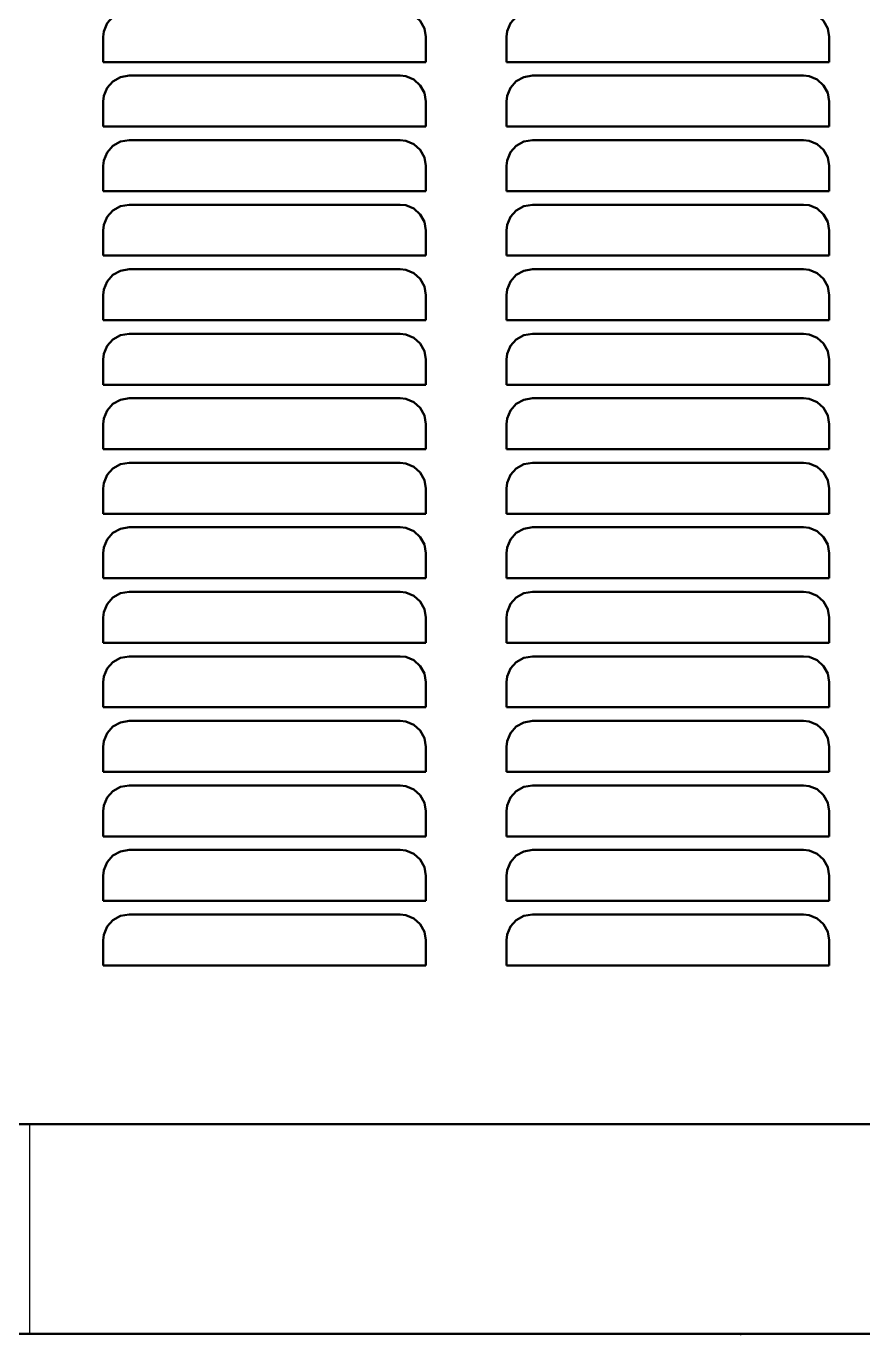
# Model space of a CAD drawing. Header units: inches. Extents: x 0 to 44.8, y 0 to 41.5.
# Drawn here: x 6.96 to 13.45, y 0 to 10.13 of the extents above; entities that cross this region are included whole.
import ezdxf

# ---------------------------------------------------------------- set-up
doc = ezdxf.new("R2010")
doc.units = ezdxf.units.IN
doc.header["$MEASUREMENT"] = 0
for name, color, linetype, lineweight in [('2d ConnectionPoints', 7, 'Continuous', 50), ('AM_0', 7, 'Continuous', 50), ('AM_4', 3, 'Continuous', 25)]:
    doc.layers.add(name, color=color, linetype=linetype, lineweight=lineweight)

msp = doc.modelspace()

# ---------------------------------------------------------------- linework, layer by layer
at = {"layer": '2d ConnectionPoints'}
msp.add_point((12.5, 0), dxfattribs=at)
at = {"layer": 'AM_0'}
for p, q in [((7.561, 10.05), (7.561, 9.855)), ((10.061, 9.855), (10.061, 10.05)), ((10.686, 10.05), (10.686, 9.855)), ((13.186, 9.855), (13.186, 10.05)), ((7.561, 9.855), (10.061, 9.855)), ((10.686, 9.855), (13.186, 9.855)), ((9.861, 9.75), (7.761, 9.75)), ((12.986, 9.75), (10.886, 9.75)), ((7.561, 9.55), (7.561, 9.355)), ((10.061, 9.355), (10.061, 9.55)), ((10.686, 9.55), (10.686, 9.355)), ((13.186, 9.355), (13.186, 9.55)), ((7.561, 9.355), (10.061, 9.355)), ((10.686, 9.355), (13.186, 9.355)), ((9.861, 9.25), (7.761, 9.25)), ((12.986, 9.25), (10.886, 9.25)), ((7.561, 9.05), (7.561, 8.855)), ((10.061, 8.855), (10.061, 9.05)), ((10.686, 9.05), (10.686, 8.855)), ((13.186, 8.855), (13.186, 9.05)), ((7.561, 8.855), (10.061, 8.855)), ((10.686, 8.855), (13.186, 8.855)), ((9.861, 8.75), (7.761, 8.75)), ((12.986, 8.75), (10.886, 8.75)), ((7.561, 8.55), (7.561, 8.355)), ((10.061, 8.355), (10.061, 8.55)), ((10.686, 8.55), (10.686, 8.355)), ((13.186, 8.355), (13.186, 8.55)), ((7.561, 8.355), (10.061, 8.355)), ((10.686, 8.355), (13.186, 8.355)), ((9.861, 8.25), (7.761, 8.25)), ((12.986, 8.25), (10.886, 8.25)), ((7.561, 8.05), (7.561, 7.855)), ((10.061, 7.855), (10.061, 8.05)), ((10.686, 8.05), (10.686, 7.855)), ((13.186, 7.855), (13.186, 8.05)), ((7.561, 7.855), (10.061, 7.855)), ((10.686, 7.855), (13.186, 7.855)), ((9.861, 7.75), (7.761, 7.75)), ((12.986, 7.75), (10.886, 7.75)), ((7.561, 7.55), (7.561, 7.355)), ((10.061, 7.355), (10.061, 7.55)), ((10.686, 7.55), (10.686, 7.355)), ((13.186, 7.355), (13.186, 7.55)), ((7.561, 7.355), (10.061, 7.355)), ((10.686, 7.355), (13.186, 7.355)), ((9.861, 7.25), (7.761, 7.25)), ((12.986, 7.25), (10.886, 7.25)), ((7.561, 7.05), (7.561, 6.855)), ((10.061, 6.855), (10.061, 7.05)), ((10.686, 7.05), (10.686, 6.855)), ((13.186, 6.855), (13.186, 7.05)), ((7.561, 6.855), (10.061, 6.855)), ((10.686, 6.855), (13.186, 6.855)), ((9.861, 6.75), (7.761, 6.75)), ((12.986, 6.75), (10.886, 6.75)), ((7.561, 6.55), (7.561, 6.355)), ((10.061, 6.355), (10.061, 6.55)), ((10.686, 6.55), (10.686, 6.355)), ((13.186, 6.355), (13.186, 6.55)), ((7.561, 6.355), (10.061, 6.355)), ((10.686, 6.355), (13.186, 6.355)), ((9.861, 6.25), (7.761, 6.25)), ((12.986, 6.25), (10.886, 6.25)), ((7.561, 6.05), (7.561, 5.855)), ((10.061, 5.855), (10.061, 6.05)), ((10.686, 6.05), (10.686, 5.855)), ((13.186, 5.855), (13.186, 6.05)), ((7.561, 5.855), (10.061, 5.855)), ((10.686, 5.855), (13.186, 5.855)), ((9.861, 5.75), (7.761, 5.75)), ((12.986, 5.75), (10.886, 5.75)), ((7.561, 5.55), (7.561, 5.355)), ((10.061, 5.355), (10.061, 5.55)), ((10.686, 5.55), (10.686, 5.355)), ((13.186, 5.355), (13.186, 5.55)), ((7.561, 5.355), (10.061, 5.355)), ((10.686, 5.355), (13.186, 5.355)), ((9.861, 5.25), (7.761, 5.25)), ((12.986, 5.25), (10.886, 5.25)), ((7.561, 5.05), (7.561, 4.855)), ((10.061, 4.855), (10.061, 5.05)), ((10.686, 5.05), (10.686, 4.855)), ((13.186, 4.855), (13.186, 5.05)), ((7.561, 4.855), (10.061, 4.855)), ((10.686, 4.855), (13.186, 4.855)), ((9.861, 4.75), (7.761, 4.75)), ((12.986, 4.75), (10.886, 4.75)), ((7.561, 4.55), (7.561, 4.355)), ((10.061, 4.355), (10.061, 4.55)), ((10.686, 4.55), (10.686, 4.355)), ((13.186, 4.355), (13.186, 4.55)), ((7.561, 4.355), (10.061, 4.355)), ((10.686, 4.355), (13.186, 4.355)), ((9.861, 4.25), (7.761, 4.25)), ((12.986, 4.25), (10.886, 4.25)), ((7.561, 4.05), (7.561, 3.855)), ((10.061, 3.855), (10.061, 4.05)), ((10.686, 4.05), (10.686, 3.855)), ((13.186, 3.855), (13.186, 4.05)), ((7.561, 3.855), (10.061, 3.855)), ((10.686, 3.855), (13.186, 3.855)), ((9.861, 3.75), (7.761, 3.75)), ((12.986, 3.75), (10.886, 3.75)), ((7.561, 3.55), (7.561, 3.355)), ((10.061, 3.355), (10.061, 3.55)), ((10.686, 3.55), (10.686, 3.355)), ((13.186, 3.355), (13.186, 3.55)), ((7.561, 3.355), (10.061, 3.355)), ((10.686, 3.355), (13.186, 3.355)), ((9.861, 3.25), (7.761, 3.25)), ((12.986, 3.25), (10.886, 3.25)), ((7.561, 3.05), (7.561, 2.855)), ((10.061, 2.855), (10.061, 3.05)), ((10.686, 3.05), (10.686, 2.855)), ((13.186, 2.855), (13.186, 3.05)), ((7.561, 2.855), (10.061, 2.855)), ((10.686, 2.855), (13.186, 2.855)), ((0.23, 1.625), (35.77, 1.625)), ((3.39, 0), (32.11, 0))]:
    msp.add_line(p, q, dxfattribs=at)
for points in [[(7.761, 10.25), (7.69461, 10.23866), (7.63571, 10.20589), (7.59105, 10.15544), (7.56572, 10.09318), (7.561, 10.05)], [(10.061, 10.05), (10.04976, 10.11609), (10.01734, 10.17473), (9.96736, 10.21938), (9.90533, 10.24502), (9.861, 10.25)], [(10.886, 10.25), (10.81971, 10.23869), (10.76089, 10.20604), (10.71623, 10.15573), (10.6908, 10.09355), (10.686, 10.05)], [(13.186, 10.05), (13.17474, 10.11616), (13.14224, 10.17486), (13.09214, 10.21951), (13.03006, 10.24509), (12.986, 10.25)], [(7.761, 9.75), (7.69461, 9.73866), (7.63571, 9.70589), (7.59105, 9.65544), (7.56572, 9.59318), (7.561, 9.55)], [(10.061, 9.55), (10.04976, 9.61609), (10.01734, 9.67473), (9.96736, 9.71938), (9.90533, 9.74502), (9.861, 9.75)], [(10.886, 9.75), (10.81971, 9.73869), (10.76089, 9.70604), (10.71623, 9.65573), (10.6908, 9.59355), (10.686, 9.55)], [(13.186, 9.55), (13.17474, 9.61616), (13.14224, 9.67486), (13.09214, 9.71951), (13.03006, 9.74509), (12.986, 9.75)], [(7.761, 9.25), (7.69461, 9.23866), (7.63571, 9.20589), (7.59105, 9.15544), (7.56572, 9.09318), (7.561, 9.05)], [(10.061, 9.05), (10.04976, 9.11609), (10.01734, 9.17473), (9.96736, 9.21938), (9.90533, 9.24502), (9.861, 9.25)], [(10.886, 9.25), (10.81971, 9.23869), (10.76089, 9.20604), (10.71623, 9.15573), (10.6908, 9.09355), (10.686, 9.05)], [(13.186, 9.05), (13.17474, 9.11616), (13.14224, 9.17486), (13.09214, 9.21951), (13.03006, 9.24509), (12.986, 9.25)], [(7.761, 8.75), (7.69461, 8.73866), (7.63571, 8.70589), (7.59105, 8.65544), (7.56572, 8.59318), (7.561, 8.55)], [(10.061, 8.55), (10.04976, 8.61609), (10.01734, 8.67473), (9.96736, 8.71938), (9.90533, 8.74502), (9.861, 8.75)], [(10.886, 8.75), (10.81971, 8.73869), (10.76089, 8.70604), (10.71623, 8.65573), (10.6908, 8.59355), (10.686, 8.55)], [(13.186, 8.55), (13.17474, 8.61616), (13.14224, 8.67486), (13.09214, 8.71951), (13.03006, 8.74509), (12.986, 8.75)], [(7.761, 8.25), (7.69461, 8.23866), (7.63571, 8.20589), (7.59105, 8.15544), (7.56572, 8.09318), (7.561, 8.05)], [(10.061, 8.05), (10.04976, 8.11609), (10.01734, 8.17473), (9.96736, 8.21938), (9.90533, 8.24502), (9.861, 8.25)], [(10.886, 8.25), (10.81971, 8.23869), (10.76089, 8.20604), (10.71623, 8.15573), (10.6908, 8.09355), (10.686, 8.05)], [(13.186, 8.05), (13.17474, 8.11616), (13.14224, 8.17486), (13.09214, 8.21951), (13.03006, 8.24509), (12.986, 8.25)], [(7.761, 7.75), (7.69461, 7.73866), (7.63571, 7.70589), (7.59105, 7.65544), (7.56572, 7.59318), (7.561, 7.55)], [(10.061, 7.55), (10.04976, 7.61609), (10.01734, 7.67473), (9.96736, 7.71938), (9.90533, 7.74502), (9.861, 7.75)], [(10.886, 7.75), (10.81971, 7.73869), (10.76089, 7.70604), (10.71623, 7.65573), (10.6908, 7.59355), (10.686, 7.55)], [(13.186, 7.55), (13.17474, 7.61616), (13.14224, 7.67486), (13.09214, 7.71951), (13.03006, 7.74509), (12.986, 7.75)], [(7.761, 7.25), (7.69461, 7.23866), (7.63571, 7.20589), (7.59105, 7.15544), (7.56572, 7.09318), (7.561, 7.05)], [(10.061, 7.05), (10.04976, 7.11609), (10.01734, 7.17473), (9.96736, 7.21938), (9.90533, 7.24502), (9.861, 7.25)], [(10.886, 7.25), (10.81971, 7.23869), (10.76089, 7.20604), (10.71623, 7.15573), (10.6908, 7.09355), (10.686, 7.05)], [(13.186, 7.05), (13.17474, 7.11616), (13.14224, 7.17486), (13.09214, 7.21951), (13.03006, 7.24509), (12.986, 7.25)], [(7.761, 6.75), (7.69461, 6.73866), (7.63571, 6.70589), (7.59105, 6.65544), (7.56572, 6.59318), (7.561, 6.55)], [(10.061, 6.55), (10.04976, 6.61609), (10.01734, 6.67473), (9.96736, 6.71938), (9.90533, 6.74502), (9.861, 6.75)], [(10.886, 6.75), (10.81971, 6.73869), (10.76089, 6.70604), (10.71623, 6.65573), (10.6908, 6.59355), (10.686, 6.55)], [(13.186, 6.55), (13.17474, 6.61616), (13.14224, 6.67486), (13.09214, 6.71951), (13.03006, 6.74509), (12.986, 6.75)], [(7.761, 6.25), (7.69461, 6.23866), (7.63571, 6.20589), (7.59105, 6.15544), (7.56572, 6.09318), (7.561, 6.05)], [(10.061, 6.05), (10.04976, 6.11609), (10.01734, 6.17473), (9.96736, 6.21938), (9.90533, 6.24502), (9.861, 6.25)], [(10.886, 6.25), (10.81971, 6.23869), (10.76089, 6.20604), (10.71623, 6.15573), (10.6908, 6.09355), (10.686, 6.05)], [(13.186, 6.05), (13.17474, 6.11616), (13.14224, 6.17486), (13.09214, 6.21951), (13.03006, 6.24509), (12.986, 6.25)], [(7.761, 5.75), (7.69461, 5.73866), (7.63571, 5.70589), (7.59105, 5.65544), (7.56572, 5.59318), (7.561, 5.55)], [(10.061, 5.55), (10.04976, 5.61609), (10.01734, 5.67473), (9.96736, 5.71938), (9.90533, 5.74502), (9.861, 5.75)], [(10.886, 5.75), (10.81971, 5.73869), (10.76089, 5.70604), (10.71623, 5.65573), (10.6908, 5.59355), (10.686, 5.55)], [(13.186, 5.55), (13.17474, 5.61616), (13.14224, 5.67486), (13.09214, 5.71951), (13.03006, 5.74509), (12.986, 5.75)], [(7.761, 5.25), (7.69461, 5.23866), (7.63571, 5.20589), (7.59105, 5.15544), (7.56572, 5.09318), (7.561, 5.05)], [(10.061, 5.05), (10.04976, 5.11609), (10.01734, 5.17473), (9.96736, 5.21938), (9.90533, 5.24502), (9.861, 5.25)], [(10.886, 5.25), (10.81971, 5.23869), (10.76089, 5.20604), (10.71623, 5.15573), (10.6908, 5.09355), (10.686, 5.05)], [(13.186, 5.05), (13.17474, 5.11616), (13.14224, 5.17486), (13.09214, 5.21951), (13.03006, 5.24509), (12.986, 5.25)], [(7.761, 4.75), (7.69461, 4.73866), (7.63571, 4.70589), (7.59105, 4.65544), (7.56572, 4.59318), (7.561, 4.55)], [(10.061, 4.55), (10.04976, 4.61609), (10.01734, 4.67473), (9.96736, 4.71938), (9.90533, 4.74502), (9.861, 4.75)], [(10.886, 4.75), (10.81971, 4.73869), (10.76089, 4.70604), (10.71623, 4.65573), (10.6908, 4.59355), (10.686, 4.55)], [(13.186, 4.55), (13.17474, 4.61616), (13.14224, 4.67486), (13.09214, 4.71951), (13.03006, 4.74509), (12.986, 4.75)], [(7.761, 4.25), (7.69461, 4.23866), (7.63571, 4.20589), (7.59105, 4.15544), (7.56572, 4.09318), (7.561, 4.05)], [(10.061, 4.05), (10.04976, 4.11609), (10.01734, 4.17473), (9.96736, 4.21938), (9.90533, 4.24502), (9.861, 4.25)], [(10.886, 4.25), (10.81971, 4.23869), (10.76089, 4.20604), (10.71623, 4.15573), (10.6908, 4.09355), (10.686, 4.05)], [(13.186, 4.05), (13.17474, 4.11616), (13.14224, 4.17486), (13.09214, 4.21951), (13.03006, 4.24509), (12.986, 4.25)], [(7.761, 3.75), (7.69461, 3.73866), (7.63571, 3.70589), (7.59105, 3.65544), (7.56572, 3.59318), (7.561, 3.55)], [(10.061, 3.55), (10.04976, 3.61609), (10.01734, 3.67473), (9.96736, 3.71938), (9.90533, 3.74502), (9.861, 3.75)], [(10.886, 3.75), (10.81971, 3.73869), (10.76089, 3.70604), (10.71623, 3.65573), (10.6908, 3.59355), (10.686, 3.55)], [(13.186, 3.55), (13.17474, 3.61616), (13.14224, 3.67486), (13.09214, 3.71951), (13.03006, 3.74509), (12.986, 3.75)], [(7.761, 3.25), (7.69461, 3.23866), (7.63571, 3.20589), (7.59105, 3.15544), (7.56572, 3.09318), (7.561, 3.05)], [(10.061, 3.05), (10.04976, 3.11609), (10.01734, 3.17473), (9.96736, 3.21938), (9.90533, 3.24502), (9.861, 3.25)], [(10.886, 3.25), (10.81971, 3.23869), (10.76089, 3.20604), (10.71623, 3.15573), (10.6908, 3.09355), (10.686, 3.05)], [(13.186, 3.05), (13.17474, 3.11616), (13.14224, 3.17486), (13.09214, 3.21951), (13.03006, 3.24509), (12.986, 3.25)]]:
    msp.add_lwpolyline(points, dxfattribs=at)
at = {"layer": 'AM_4'}
msp.add_line((6.99, 1.625), (6.99, 0), dxfattribs=at)

doc.saveas('drawing.dxf')
